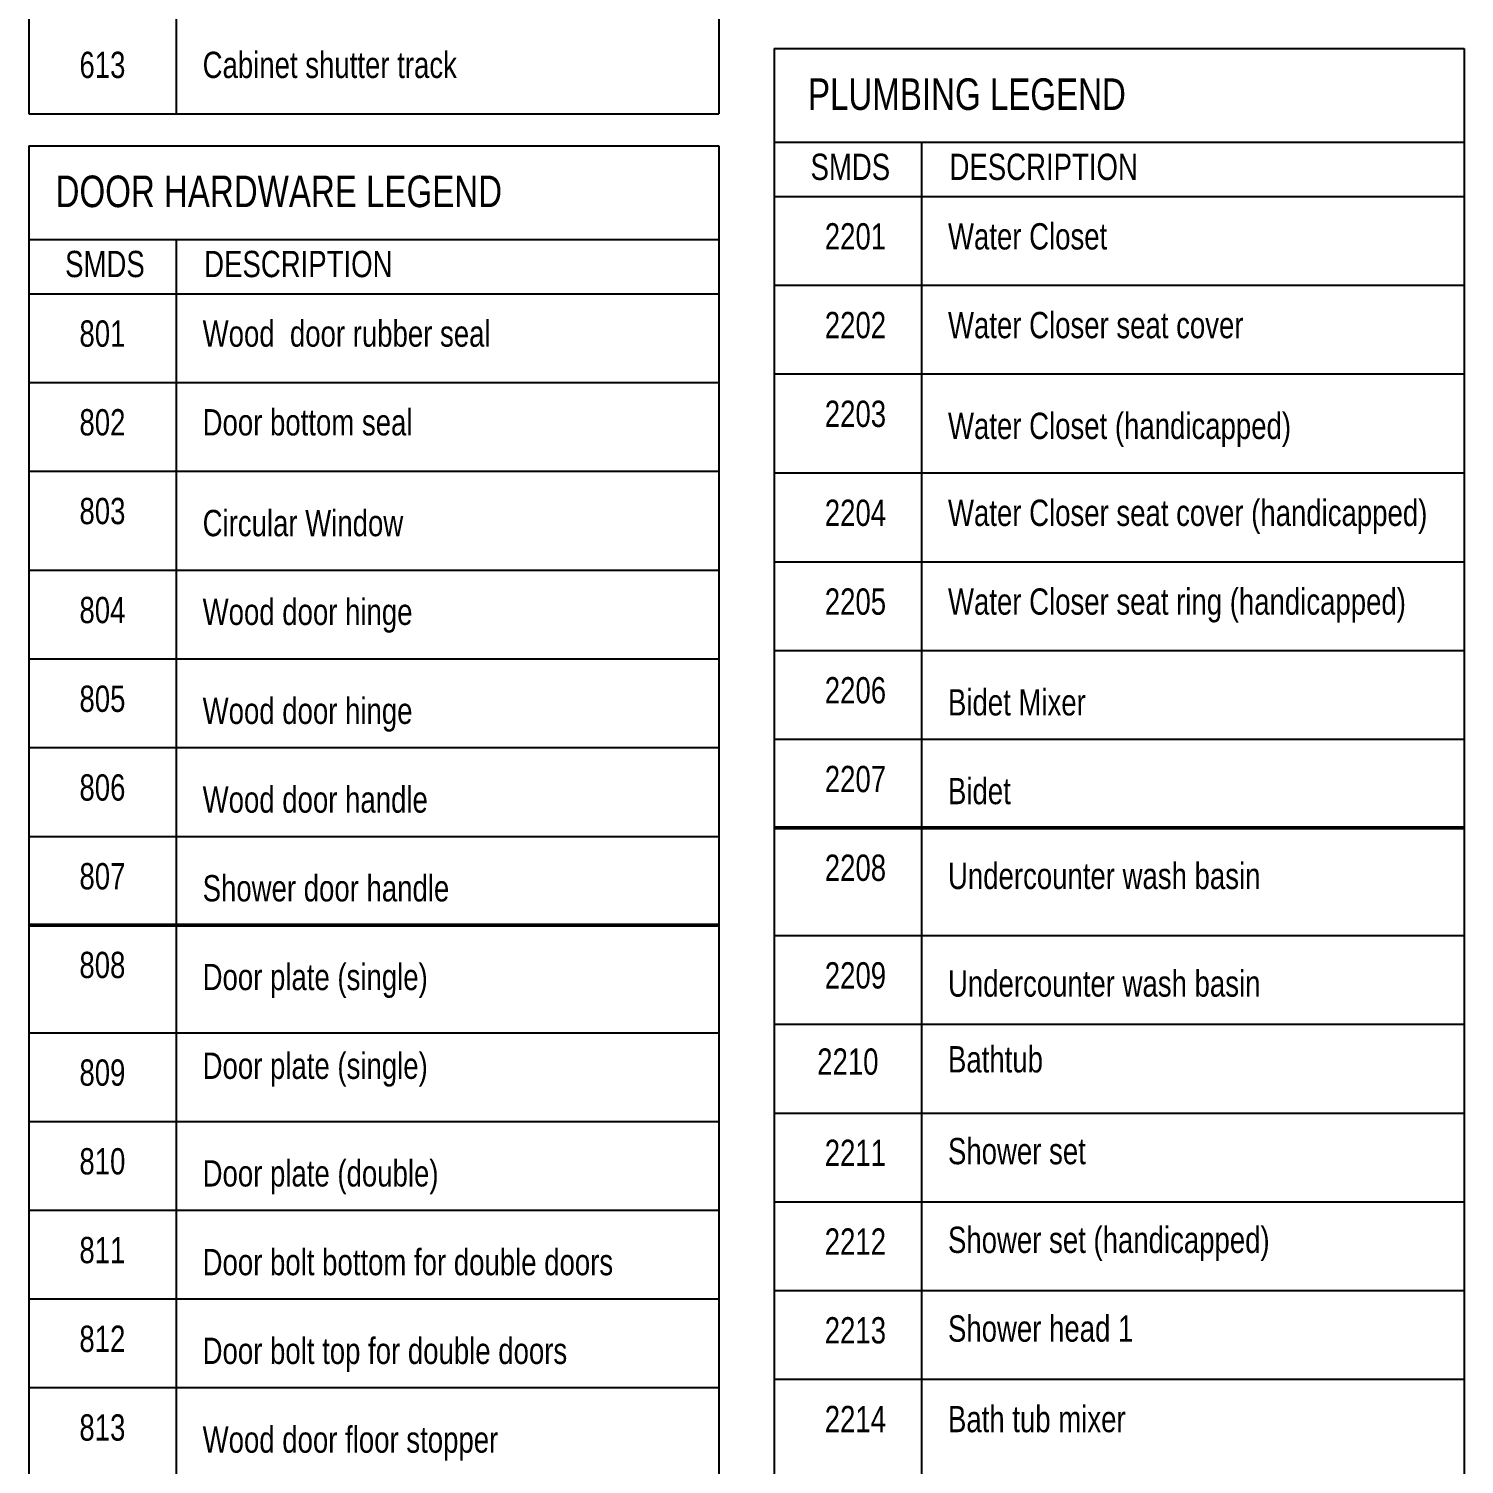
# Model space of a CAD drawing. Header units: inches. Extents: x 193287 to 241687, y 437648 to 550079.
# Drawn here: x 231406 to 234136, y 461189 to 463918 of the extents above; entities that cross this region are included whole.
import ezdxf

# ---------------------------------------------------------------- set-up
doc = ezdxf.new("R2010")
doc.units = ezdxf.units.IN
doc.header["$MEASUREMENT"] = 0
for name, color, linetype in [('CQ SPOT DETAIL DIMENSION', 9, 'Continuous'), ('CQ text label', 3, 'Continuous'), ('CQ-legend tex box', 3, 'Continuous')]:
    doc.layers.add(name, color=color, linetype=linetype)
doc.layers.add('CQ Switches and Outlets', color=1, linetype='Continuous', lineweight=50)
doc.styles.add('DIM 50', font='romans.shx', dxfattribs={"width": 0.75, "height": 100})

# ---------------------------------------------------------------- blocks, each defined once
blk = doc.blocks.new('SMDS')
at = {"layer": 'CQ Switches and Outlets', "color": 2}
for p, q in [((383215.8, 476202.4), (384527.9, 476202.4)), ((381798.9, 476017.6), (383111, 476017.6))]:
    blk.add_line(p, q, dxfattribs=at)
at = {"layer": 'CQ-legend tex box'}
for p, q in [((383111, 479210.5), (383111, 477560.1)), ((382079.2, 479032.5), (382079.2, 477560.1)), ((381798.9, 478022.4), (381798.9, 477560.1)), ((383215.8, 477684.1), (383215.8, 472859.9)), ((383215.8, 477684.1), (384527.9, 477684.1)), ((384527.9, 477684.1), (384527.9, 472859.9)), ((381798.9, 477560.1), (383111, 477560.1)), ((381798.9, 477499.3), (381798.9, 474417.5)), ((381798.9, 477499.3), (383111, 477499.3)), ((383111, 477499.3), (383111, 474417.5)), ((383215.8, 477506), (384527.9, 477506)), ((383496.1, 477506), (383496.1, 472859.9)), ((383215.8, 477402.8), (384527.9, 477402.8)), ((381798.9, 477321.3), (383111, 477321.3)), ((382079.2, 477321.3), (382079.2, 474417.5)), ((381798.9, 477218), (383111, 477218)), ((383215.8, 477234.1), (384527.9, 477234.1)), ((381798.9, 477049.3), (383111, 477049.3)), ((383215.8, 477065.4), (384527.9, 477065.4)), ((381798.9, 476880.6), (383111, 476880.6)), ((383215.8, 476877.2), (384527.9, 476877.2)), ((383215.8, 476708.5), (384527.9, 476708.5)), ((381798.9, 476692.4), (383111, 476692.4)), ((384527.9, 476640.7), (384527.9, 475833.8)), ((383215.8, 476539.8), (384527.9, 476539.8)), ((381798.9, 476523.7), (383111, 476523.7)), ((383215.8, 476371.1), (384527.9, 476371.1)), ((381798.9, 476355), (383111, 476355)), ((381798.9, 476186.3), (383111, 476186.3)), ((383215.8, 475997.7), (384527.9, 475997.7)), ((383215.8, 475829), (384527.9, 475829)), ((381798.9, 475813), (383111, 475813)), ((383215.8, 475660.3), (384527.9, 475660.3)), ((381798.9, 475644.3), (383111, 475644.3)), ((383215.8, 475491.6), (384527.9, 475491.6)), ((381798.9, 475475.6), (383111, 475475.6)), ((381798.9, 475306.9), (383111, 475306.9)), ((383215.8, 475322.9), (384527.9, 475322.9)), ((381798.9, 475138.2), (383111, 475138.2)), ((383215.8, 475154.2), (384527.9, 475154.2))]:
    blk.add_line(p, q, dxfattribs=at)
at = {"layer": 'CQ text label', "ltscale": 1000, "style": 'DIM 50'}
for s, insert, char_height, width, attachment_point in [('{\\fArial|b0|i0|c0|p34;613}', (381895.3, 477678), 50, 946.817, 1), ('{\\fArial|b0|i0|c0|p34;Cabinet shutter track}', (382129.5, 477678), 50, 946.817, 1), ('{\\fArial|b0|i0|c0|p34;PLUMBING LEGEND }', (383582.4, 477596.9), 60, 1871.043, 5), ('{\\fArial|b0|i0|c0|p34;SMDS}', (383285.1, 477484.1), 50, 946.817, 1), ('{\\fArial|b0|i0|c0|p34;DESCRIPTION}', (383549.3, 477484.1), 50, 946.817, 1), ('{\\fArial|b0|i0|c0|p34;DOOR HARDWARE LEGEND }', (382274.3, 477412.1), 60, 1871.043, 5), ('{\\fArial|b0|i0|c0|p34;2201}', (383312.2, 477352), 50, 946.817, 1), ('{\\fArial|b0|i0|c0|p34;Water Closet}', (383546.4, 477352), 50, 946.817, 1), ('{\\fArial|b0|i0|c0|p34;SMDS}', (381868.1, 477299.4), 50, 946.817, 1), ('{\\fArial|b0|i0|c0|p34;DESCRIPTION}', (382132.4, 477299.4), 50, 946.817, 1), ('{\\fArial|b0|i0|c0|p34;2202}', (383312.2, 477183.3), 50, 946.817, 1), ('{\\fArial|b0|i0|c0|p34;Water Closer seat cover}', (383546.4, 477183.3), 50, 946.817, 1), ('{\\fArial|b0|i0|c0|p34;801}', (381895.3, 477167.2), 50, 946.817, 1), ('{\\fArial|b0|i0|c0|p34;Wood  door rubber seal}', (382129.5, 477167.2), 50, 946.817, 1), ('{\\fArial|b0|i0|c0|p34;802}', (381895.3, 476998.5), 50, 946.817, 1), ('{\\fArial|b0|i0|c0|p34;Door bottom seal}', (382129.5, 476998.5), 50, 946.817, 1), ('{\\fArial|b0|i0|c0|p34;2203}', (383312.2, 477014.6), 50, 946.817, 1), ('{\\fArial|b0|i0|c0|p34;Water Closet (handicapped)}', (383546.4, 476991.7), 50, 946.817, 1), ('{\\fArial|b0|i0|c0|p34;803}', (381895.3, 476829.8), 50, 946.817, 1), ('{\\fArial|b0|i0|c0|p34;Water Closer seat cover (handicapped)}', (383546.4, 476826.4), 50, 946.817, 1), ('{\\fArial|b0|i0|c0|p34;Circular Window}', (382129.5, 476806.9), 50, 946.817, 1), ('{\\fArial|b0|i0|c0|p34;2204}', (383312.2, 476826.4), 50, 946.817, 1), ('{\\fArial|b0|i0|c0|p34;804}', (381895.3, 476641.6), 50, 946.817, 1), ('{\\fArial|b0|i0|c0|p34;Wood door hinge}', (382129.5, 476638.2), 50, 946.817, 1), ('{\\fArial|b0|i0|c0|p34;2205}', (383312.2, 476657.7), 50, 946.817, 1), ('{\\fArial|b0|i0|c0|p34;Water Closer seat ring (handicapped)}', (383546.4, 476657.7), 50, 946.817, 1), ('{\\fArial|b0|i0|c0|p34;2206}', (383312.2, 476489), 50, 946.817, 1), ('{\\fArial|b0|i0|c0|p34;805}', (381895.3, 476472.9), 50, 946.817, 1), ('{\\fArial|b0|i0|c0|p34;Wood door hinge}', (382129.5, 476450), 50, 946.817, 1), ('{\\fArial|b0|i0|c0|p34;Bidet Mixer}', (383546.4, 476466.1), 50, 946.817, 1), ('{\\fArial|b0|i0|c0|p34;2207}', (383312.2, 476320.3), 50, 946.817, 1), ('{\\fArial|b0|i0|c0|p34;806}', (381895.3, 476304.2), 50, 946.817, 1), ('{\\fArial|b0|i0|c0|p34;Wood door handle}', (382129.5, 476281.3), 50, 946.817, 1), ('{\\fArial|b0|i0|c0|p34;Bidet }', (383546.4, 476297.4), 50, 946.817, 1), ('{\\fArial|b0|i0|c0|p34;2208}', (383312.2, 476151.6), 50, 946.817, 1), ('{\\fArial|b0|i0|c0|p34;807}', (381895.3, 476135.5), 50, 946.817, 1), ('{\\fArial|b0|i0|c0|p34;Undercounter wash basin}', (383546.4, 476136.1), 50, 946.817, 1), ('{\\fArial|b0|i0|c0|p34;Shower door handle}', (382129.5, 476112.6), 50, 946.817, 1), ('{\\fArial|b0|i0|c0|p34;808}', (381895.2, 475966.8), 50, 946.817, 1), ('{\\fArial|b0|i0|c0|p34;Door plate (single)}', (382129.5, 475943.9), 50, 946.817, 1), ('{\\fArial|b0|i0|c0|p34;2209}', (383312.2, 475947), 50, 946.817, 1), ('{\\fArial|b0|i0|c0|p34;Undercounter wash basin}', (383546.4, 475931.5), 50, 946.817, 1), ('{\\fArial|b0|i0|c0|p34;Door plate (single)}', (382129.5, 475775.2), 50, 946.817, 1), ('{\\fArial|b0|i0|c0|p34;2210}', (383297.8, 475783.1), 50, 946.817, 1), ('{\\fArial|b0|i0|c0|p34;Bathtub}', (383546.4, 475787.5), 50, 946.817, 1), ('{\\fArial|b0|i0|c0|p34;809}', (381895.3, 475762.2), 50, 946.817, 1), ('{\\fArial|b0|i0|c0|p34;2211}', (383312.1, 475609.6), 50, 946.817, 1), ('{\\fArial|b0|i0|c0|p34;Shower set}', (383546.4, 475612.9), 50, 946.817, 1), ('{\\fArial|b0|i0|c0|p34;810}', (381895.2, 475593.5), 50, 946.817, 1), ('{\\fArial|b0|i0|c0|p34;Door plate (double)}', (382129.5, 475570.6), 50, 946.817, 1), ('{\\fArial|b0|i0|c0|p34;2212}', (383312.1, 475440.9), 50, 946.817, 1), ('{\\fArial|b0|i0|c0|p34;Shower set (handicapped)}', (383546.4, 475444.2), 50, 946.817, 1), ('{\\fArial|b0|i0|c0|p34;811}', (381895.2, 475424.8), 50, 946.817, 1), ('{\\fArial|b0|i0|c0|p34;Door bolt bottom for double doors}', (382129.5, 475401.9), 50, 946.817, 1), ('{\\fArial|b0|i0|c0|p34;Shower head 1}', (383546.4, 475275.5), 50, 946.817, 1), ('{\\fArial|b0|i0|c0|p34;812}', (381895.2, 475256.1), 50, 946.817, 1), ('{\\fArial|b0|i0|c0|p34;2213}', (383312.1, 475272.2), 50, 946.817, 1), ('{\\fArial|b0|i0|c0|p34;Door bolt top for double doors}', (382129.5, 475233.2), 50, 946.817, 1), ('{\\fArial|b0|i0|c0|p34;813}', (381895.2, 475087.4), 50, 946.817, 1), ('{\\fArial|b0|i0|c0|p34;2214}', (383312.1, 475103.5), 50, 946.817, 1), ('{\\fArial|b0|i0|c0|p34;Bath tub mixer}', (383546.4, 475103.5), 50, 946.817, 1), ('{\\fArial|b0|i0|c0|p34;Wood door floor stopper}', (382129.5, 475064.5), 50, 946.817, 1)]:
    blk.add_mtext(s, dxfattribs=dict(at, insert=insert, char_height=char_height, width=width, attachment_point=attachment_point))

msp = doc.modelspace()

# ---------------------------------------------------------------- block references
at = {"layer": 'CQ SPOT DETAIL DIMENSION'}
msp.add_blockref('SMDS', (-150392.368, -13803.482), dxfattribs=at)

doc.saveas('drawing.dxf')
